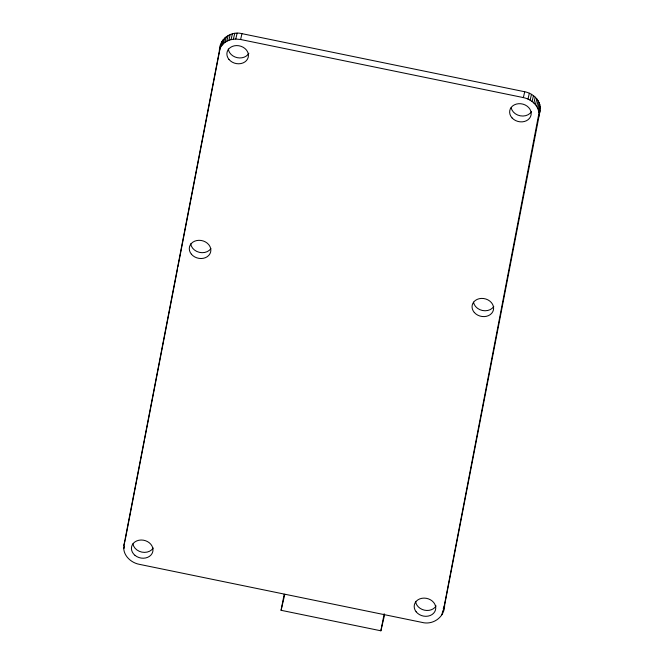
<?xml version="1.0" encoding="UTF-8"?>
<svg xmlns="http://www.w3.org/2000/svg" width="664" height="664" viewBox="0 0 664 664"><rect width="100%" height="100%" fill="white"/><g stroke="black" fill="none" stroke-linecap="round" stroke-linejoin="round"><path stroke-width="1" d="M123.919 545.36C122.251 554.739 130.617 562.723 139.282 564.317L422.038 622.4C433.152 625.364 444.822 616.939 444.631 605.128L540.081 110.697C541.749 101.318 533.383 93.334 524.718 91.748L241.962 33.656C230.848 30.693 219.178 39.126 219.369 50.929L123.919 545.36L125.056 540.496M443.27 610.971L540.214 106.638M125.28 539.525L144.329 440.838M144.727 438.804L177.52 268.903M177.919 266.87L220.73 45.086M384.58 614.905L380.879 630.8L281.079 610.299L284.184 594.23M380.879 630.8L384.174 613.727M219.369 50.929L222.116 41.284M220.755 47.127L221.884 45.401L223.245 39.558M221.884 45.401L223.287 43.841L224.648 37.997M223.287 43.841L224.938 42.454L226.299 36.62M224.938 42.454L226.806 41.292L228.159 35.449M226.806 41.292L228.856 40.346L230.217 34.503M228.856 40.346L231.055 39.649L232.417 33.814M231.055 39.649L233.371 39.218L234.732 33.374M233.371 39.218L235.762 39.043L237.123 33.2M235.762 39.043L240.6 39.5L241.962 33.656M124.01 548.447L124.467 546.505M281.079 610.299L284.781 594.404M538.853 112.473C537.823 104.696 530.727 99.085 523.356 97.583L524.718 91.748M527.996 99.077L529.349 93.234M530.138 100.181L531.499 94.338M532.113 101.501L533.474 95.657M533.889 103.011L535.25 97.176M535.433 104.696L536.794 98.853M536.728 106.514L538.081 100.671M537.732 108.439L539.093 102.596M538.454 110.44L539.807 104.597M538.72 116.54L540.081 110.697M441.884 614.773L442.797 610.88M443.245 608.929L444.631 605.128M240.6 39.5L523.356 97.583M210.886 248.61A10.873 8.997 13.1 0 1 199.333 252.337A10.873 8.997 13.1 0 1 190.717 243.812M531.532 111.502A10.873 8.997 13.1 0 1 520.319 115.827A10.873 8.997 13.1 0 1 511.156 107.717M493.775 306.494A10.873 8.997 13.1 0 1 482.371 310.486A10.873 8.997 13.1 0 1 473.507 302.145M436.09 605.917A10.873 8.997 13.1 0 1 424.429 610.166A10.873 8.997 13.1 0 1 415.589 601.376M153.201 548.041A10.873 8.997 13.1 0 1 141.839 552.116A10.873 8.997 13.1 0 1 132.908 543.824M248.867 53.245A10.873 8.997 13.1 0 1 237.322 57.685A10.873 8.997 13.1 0 1 228.3 49.02M191.381 254.179A10.873 8.997 13.1 0 0 209.94 253.772A10.873 8.997 13.1 0 0 198.901 240.318A10.873 8.997 13.1 0 0 191.381 254.179M474.312 312.47A10.873 8.997 13.1 0 0 492.812 311.648A10.873 8.997 13.1 0 0 481.375 298.418A10.873 8.997 13.1 0 0 474.312 312.47M135.033 555.386A10.873 8.997 13.1 0 0 152.77 551.718A10.873 8.997 13.1 0 0 138.842 540.264A10.873 8.997 13.1 0 0 135.033 555.386M416.12 611.768A10.873 8.997 13.1 0 0 434.729 611.76A10.873 8.997 13.1 0 0 424.072 598.106A10.873 8.997 13.1 0 0 416.12 611.768M228.931 59.395A10.873 8.997 13.1 0 0 247.506 59.088A10.873 8.997 13.1 0 0 236.558 45.584A10.873 8.997 13.1 0 0 228.931 59.395M512.127 117.993A10.873 8.997 13.1 0 0 530.536 116.64A10.873 8.997 13.1 0 0 518.609 103.709A10.873 8.997 13.1 0 0 512.127 117.993"/></g></svg>
